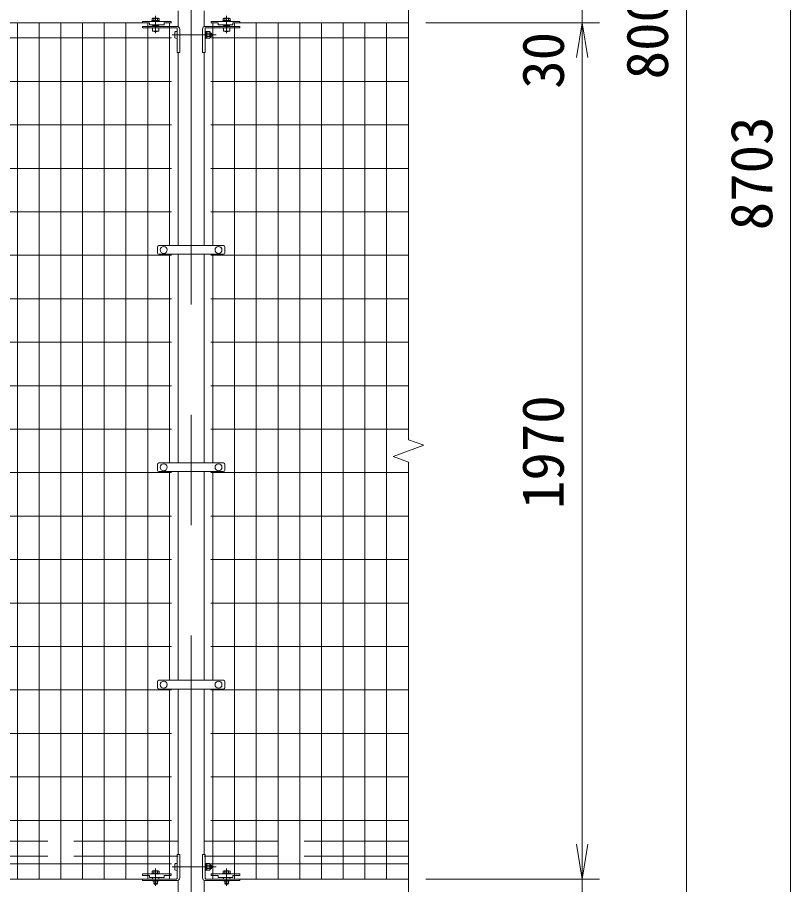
# Model space of a CAD drawing. Units: millimetres, scale not verified. Extents: x -8400 to 8400, y -5940 to 5940.
# Drawn here: x -5352 to -3572, y -1351 to 644 of the extents above; entities that cross this region are included whole.
import ezdxf
from ezdxf.enums import TextEntityAlignment as Align

# ---------------------------------------------------------------- set-up
doc = ezdxf.new("R2010")
doc.units = ezdxf.units.MM
doc.header["$LTSCALE"] = 40
doc.linetypes.add('DASHED', pattern=[7.5, 6, -1.5])
doc.linetypes.add('USER1', pattern=[50.8, 31.75, -6.35, 6.35, -6.35])
for name, color, linetype, lineweight in [('0-1_D-STR1', 1, 'Continuous', 18), ('0-2_D-BMK', 2, 'USER1', 13), ('0-3_D-STR3', 3, 'Continuous', 13), ('0-4_D-STR-DIM', 7, 'Continuous', 9), ('0-6_0', 7, 'Continuous', 9), ('0-7_D-STR2', 7, 'Continuous', 9)]:
    doc.layers.add(name, color=color, linetype=linetype, lineweight=lineweight)
doc.styles.add('ＭＳ ゴシック', font='')
doc.styles.get('ＭＳ ゴシック').set_extended_font_data('MS Gothic')

# ---------------------------------------------------------------- blocks, each defined once
blk = doc.blocks.new('_Open')
at = {"layer": '0-6_0'}
blk.add_line((-40, 6.67), (0, 0), dxfattribs=at)
blk.add_lwpolyline([(-40, -6.67), (0, 0), (-40, 0)], dxfattribs=at)

msp = doc.modelspace()

# ---------------------------------------------------------------- linework, layer by layer
at = {"layer": '0-1_D-STR1'}
for p, q in [((-4982.34, 658.93), (-4982.34, 622.94)), ((-4921.84, 622.94), (-4921.84, 658.93)), ((-4982.34, 563.28), (-4982.34, 119.03)), ((-4982.34, 563.28), (-4982.34, 119.03)), ((-4921.84, 119.03), (-4921.84, 563.28)), ((-4921.84, 119.03), (-4921.84, 563.28)), ((-4982.34, 99.03), (-4982.34, -380.97)), ((-4982.34, 99.03), (-4982.34, -380.97)), ((-4921.84, -380.97), (-4921.84, 99.03)), ((-4921.84, -380.97), (-4921.84, 99.03)), ((-4982.34, -400.97), (-4982.34, -880.97)), ((-4982.34, -400.97), (-4982.34, -880.97)), ((-4921.84, -880.97), (-4921.84, -400.97)), ((-4921.84, -880.97), (-4921.84, -400.97)), ((-4982.34, -900.97), (-4982.34, -1281.42)), ((-4982.34, -900.97), (-4982.34, -1281.42)), ((-4921.84, -1281.42), (-4921.84, -900.97)), ((-4921.84, -1281.42), (-4921.84, -900.97)), ((-4982.34, -1341.07), (-4982.34, -1377.06)), ((-4921.84, -1377.06), (-4921.84, -1341.07))]:
    msp.add_line(p, q, dxfattribs=at)
at = {"layer": '0-1_D-STR1', "linetype": 'DASHED'}
for p, q in [((-4982.34, -1251.22), (-6921.84, -1251.22)), ((-4452.09, -1251.22), (-4921.84, -1251.22)), ((-4982.34, -1285.22), (-6921.84, -1285.22)), ((-4452.09, -1285.22), (-4921.84, -1285.22))]:
    msp.add_line(p, q, dxfattribs=at)
at = {"layer": '0-2_D-BMK'}
for p, q in [((-4952.09, -4080.22), (-4952.09, 4646.78)), ((-5033.84, 647.78), (-5033.84, 607.78)), ((-4870.34, 647.78), (-4870.34, 607.78)), ((-5033.84, 626.45), (-5033.84, 610.32)), ((-4870.34, 626.15), (-4870.34, 610.32)), ((-4995.56, 603.78), (-4894.34, 603.78)), ((-5033.84, -1313.72), (-5033.84, -1353.72)), ((-4995.56, -1310.22), (-4894.34, -1310.22)), ((-4870.34, -1313.72), (-4870.34, -1353.72))]:
    msp.add_line(p, q, dxfattribs=at)
at = {"layer": '0-3_D-STR3'}
for p, q in [((-5041.94, 641.08), (-5041.94, 636.58)), ((-5027.61, 642.08), (-5039.95, 642.08)), ((-5037.89, 641.08), (-5037.89, 636.58)), ((-5029.79, 641.08), (-5029.79, 636.58)), ((-5025.74, 641.08), (-5025.74, 636.58)), ((-4878.44, 641.08), (-4878.44, 636.58)), ((-4876.57, 642.08), (-4864.23, 642.08)), ((-4874.39, 641.08), (-4874.39, 636.58)), ((-4866.29, 641.08), (-4866.29, 636.58)), ((-4862.24, 641.08), (-4862.24, 636.58)), ((-5063.84, 634.98), (-5063.84, 631.78)), ((-5063.84, 634.98), (-4998.34, 634.98)), ((-5048.09, 631.78), (-5063.84, 631.78)), ((-5063.84, 623.28), (-4984.34, 623.28)), ((-5048.09, 631.78), (-5048.09, 626.98)), ((-5014.09, 626.98), (-5048.09, 626.98)), ((-5042.34, 636.58), (-5025.34, 636.58)), ((-5042.34, 634.98), (-5042.34, 636.58)), ((-5025.34, 634.98), (-5042.34, 634.98)), ((-5025.74, 636.58), (-5041.94, 636.58)), ((-5041.34, 624.28), (-5041.34, 623.28)), ((-5040.84, 620.08), (-5040.84, 612.28)), ((-5037.84, 626.98), (-5037.84, 624.28)), ((-5029.84, 626.98), (-5029.84, 624.28)), ((-5026.84, 620.08), (-5026.84, 612.28)), ((-5025.34, 636.58), (-5025.34, 634.98)), ((-5014.09, 631.78), (-5014.09, 626.98)), ((-4998.34, 631.78), (-5014.09, 631.78)), ((-4998.34, 634.98), (-4998.34, 631.78)), ((-4984.55, 619.08), (-4984.55, 563.28)), ((-4840.34, 623.28), (-4919.84, 623.28)), ((-4919.63, 619.08), (-4919.63, 563.28)), ((-4905.84, 634.98), (-4905.84, 631.78)), ((-4840.34, 634.98), (-4905.84, 634.98)), ((-4905.84, 631.78), (-4890.09, 631.78)), ((-4890.09, 631.78), (-4890.09, 626.98)), ((-4890.09, 626.98), (-4856.09, 626.98)), ((-4861.84, 636.58), (-4878.84, 636.58)), ((-4878.84, 636.58), (-4878.84, 634.98)), ((-4878.84, 634.98), (-4861.84, 634.98)), ((-4878.44, 636.58), (-4862.24, 636.58)), ((-4877.34, 620.08), (-4877.34, 612.28)), ((-4874.34, 626.98), (-4874.34, 624.28)), ((-4866.34, 626.98), (-4866.34, 624.28)), ((-4863.34, 620.08), (-4863.34, 612.28)), ((-4862.84, 624.28), (-4862.84, 623.28)), ((-4861.84, 634.98), (-4861.84, 636.58)), ((-4856.09, 631.78), (-4856.09, 626.98)), ((-4856.09, 631.78), (-4840.34, 631.78)), ((-4840.34, 634.98), (-4840.34, 631.78)), ((-5040.84, 612.28), (-5026.84, 612.28)), ((-5037.16, 612.28), (-5037.16, 611.58)), ((-5030.12, 612.28), (-5030.52, 611.58)), ((-4989.35, 610.28), (-4989.35, 597.28)), ((-4984.55, 611.78), (-4984.55, 595.78)), ((-4978.34, 617.28), (-4978.34, 563.28)), ((-4925.84, 617.28), (-4925.84, 563.28)), ((-4919.63, 612.28), (-4919.63, 610.84)), ((-4919.13, 612.28), (-4919.63, 612.28)), ((-4919.63, 607.78), (-4918.83, 607.78)), ((-4919.63, 607.11), (-4918.83, 607.11)), ((-4919.63, 600.46), (-4918.83, 600.46)), ((-4919.63, 599.78), (-4918.83, 599.78)), ((-4919.44, 610.26), (-4918.72, 609.25)), ((-4919.13, 612.28), (-4919.13, 610.84)), ((-4919.03, 610.55), (-4918.62, 609.97)), ((-4918.83, 608.28), (-4918.44, 611.45)), ((-4918.83, 608.28), (-4918.83, 599.28)), ((-4918.83, 599.28), (-4918.44, 596.12)), ((-4916.67, 611.53), (-4918.34, 611.53)), ((-4916.63, 603.78), (-4916.63, 611.51)), ((-4909.83, 607.54), (-4916.63, 607.54)), ((-4916.63, 603.78), (-4916.63, 596.06)), ((-4909.83, 600.03), (-4916.63, 600.03)), ((-4916.53, 611.29), (-4916.57, 611.46)), ((-4909.83, 611.29), (-4916.53, 611.29)), ((-4907.33, 608.78), (-4907.33, 598.78)), ((-4907.33, 607.78), (-4905.55, 607.78)), ((-4907.33, 607.11), (-4905.23, 607.11)), ((-4907.33, 600.46), (-4905.23, 600.46)), ((-4907.33, 599.78), (-4905.55, 599.78)), ((-4905.55, 607.78), (-4905.55, 599.78)), ((-4863.34, 612.28), (-4877.34, 612.28)), ((-4873.66, 612.28), (-4873.66, 611.58)), ((-4866.62, 612.28), (-4867.02, 611.58)), ((-4919.63, 596.72), (-4919.63, 595.28)), ((-4919.44, 597.3), (-4918.72, 598.31)), ((-4919.03, 597.01), (-4918.62, 597.59)), ((-4916.69, 596.03), (-4918.34, 596.03)), ((-4909.83, 596.28), (-4916.53, 596.28)), ((-4984.55, 563.28), (-4978.34, 563.28)), ((-4919.63, 563.28), (-4925.84, 563.28)), ((-5029.59, 116.03), (-5029.59, 102.03)), ((-5026.59, 119.03), (-4877.59, 119.03)), ((-4874.59, 116.03), (-4874.59, 102.03)), ((-5026.59, 99.03), (-4877.59, 99.03)), ((-5029.59, -383.97), (-5029.59, -397.97)), ((-5026.59, -380.97), (-4877.59, -380.97)), ((-4874.59, -383.97), (-4874.59, -397.97)), ((-5026.59, -400.97), (-4877.59, -400.97)), ((-5029.59, -883.97), (-5029.59, -897.97)), ((-5026.59, -880.97), (-4877.59, -880.97)), ((-4874.59, -883.97), (-4874.59, -897.97)), ((-5026.59, -900.97), (-4877.59, -900.97)), ((-4984.55, -1281.42), (-4978.34, -1281.42)), ((-4984.55, -1337.22), (-4984.55, -1281.42)), ((-4978.34, -1335.42), (-4978.34, -1281.42)), ((-4925.84, -1335.42), (-4925.84, -1281.42)), ((-4919.63, -1281.42), (-4925.84, -1281.42)), ((-4919.63, -1337.22), (-4919.63, -1281.42)), ((-4989.35, -1303.72), (-4989.35, -1316.72)), ((-4984.55, -1302.22), (-4984.55, -1318.22)), ((-4919.63, -1301.72), (-4919.63, -1303.16)), ((-4919.13, -1301.72), (-4919.63, -1301.72)), ((-4919.63, -1306.22), (-4918.83, -1306.22)), ((-4919.63, -1306.89), (-4918.83, -1306.89)), ((-4919.63, -1313.54), (-4918.83, -1313.54)), ((-4919.63, -1314.22), (-4918.83, -1314.22)), ((-4919.44, -1303.74), (-4918.72, -1304.75)), ((-4919.44, -1316.7), (-4918.72, -1315.69)), ((-4919.13, -1301.72), (-4919.13, -1303.16)), ((-4919.03, -1303.45), (-4918.62, -1304.03)), ((-4919.03, -1316.99), (-4918.62, -1316.41)), ((-4918.83, -1305.72), (-4918.44, -1302.55)), ((-4918.83, -1305.72), (-4918.83, -1314.72)), ((-4918.83, -1314.72), (-4918.44, -1317.88)), ((-4916.67, -1302.47), (-4918.34, -1302.47)), ((-4916.63, -1310.22), (-4916.63, -1302.49)), ((-4909.83, -1306.46), (-4916.63, -1306.46)), ((-4916.63, -1310.22), (-4916.63, -1317.94)), ((-4909.83, -1313.97), (-4916.63, -1313.97)), ((-4916.53, -1302.71), (-4916.57, -1302.54)), ((-4909.83, -1302.71), (-4916.53, -1302.71)), ((-4907.33, -1305.22), (-4907.33, -1315.22)), ((-4907.33, -1306.22), (-4905.55, -1306.22)), ((-4907.33, -1306.89), (-4905.23, -1306.89)), ((-4907.33, -1313.54), (-4905.23, -1313.54)), ((-4907.33, -1314.22), (-4905.55, -1314.22)), ((-4905.55, -1306.22), (-4905.55, -1314.22)), ((-5063.84, -1326.52), (-5063.84, -1329.72)), ((-5063.84, -1326.52), (-4998.34, -1326.52)), ((-5048.09, -1329.72), (-5063.84, -1329.72)), ((-5048.09, -1329.72), (-5048.09, -1334.52)), ((-5014.09, -1334.52), (-5048.09, -1334.52)), ((-5042.34, -1324.92), (-5025.34, -1324.92)), ((-5042.34, -1326.52), (-5042.34, -1324.92)), ((-5025.34, -1326.52), (-5042.34, -1326.52)), ((-5041.94, -1320.42), (-5041.94, -1324.92)), ((-5025.74, -1324.92), (-5041.94, -1324.92)), ((-5040.84, -1338.22), (-5040.84, -1334.52)), ((-5027.61, -1319.42), (-5039.95, -1319.42)), ((-5037.89, -1320.42), (-5037.89, -1324.92)), ((-5029.79, -1320.42), (-5029.79, -1324.92)), ((-5026.84, -1338.22), (-5026.84, -1334.52)), ((-5025.74, -1320.42), (-5025.74, -1324.92)), ((-5025.34, -1324.92), (-5025.34, -1326.52)), ((-5014.09, -1329.72), (-5014.09, -1334.52)), ((-4998.34, -1329.72), (-5014.09, -1329.72)), ((-4998.34, -1326.52), (-4998.34, -1329.72)), ((-4919.63, -1317.28), (-4919.63, -1318.72)), ((-4916.69, -1317.97), (-4918.34, -1317.97)), ((-4909.83, -1317.72), (-4916.53, -1317.72)), ((-4905.84, -1326.52), (-4905.84, -1329.72)), ((-4840.34, -1326.52), (-4905.84, -1326.52)), ((-4905.84, -1329.72), (-4890.09, -1329.72)), ((-4890.09, -1329.72), (-4890.09, -1334.52)), ((-4890.09, -1334.52), (-4856.09, -1334.52)), ((-4861.84, -1324.92), (-4878.84, -1324.92)), ((-4878.84, -1324.92), (-4878.84, -1326.52)), ((-4878.84, -1326.52), (-4861.84, -1326.52)), ((-4878.44, -1320.42), (-4878.44, -1324.92)), ((-4878.44, -1324.92), (-4862.24, -1324.92)), ((-4877.34, -1338.22), (-4877.34, -1334.52)), ((-4876.57, -1319.42), (-4864.23, -1319.42)), ((-4874.39, -1320.42), (-4874.39, -1324.92)), ((-4866.29, -1320.42), (-4866.29, -1324.92)), ((-4863.34, -1338.22), (-4863.34, -1334.52)), ((-4862.24, -1320.42), (-4862.24, -1324.92)), ((-4861.84, -1326.52), (-4861.84, -1324.92)), ((-4856.09, -1329.72), (-4856.09, -1334.52)), ((-4856.09, -1329.72), (-4840.34, -1329.72)), ((-4840.34, -1326.52), (-4840.34, -1329.72)), ((-5063.84, -1341.42), (-4984.34, -1341.42)), ((-5041.34, -1342.42), (-5041.34, -1341.42)), ((-5037.84, -1342.42), (-5037.84, -1348.72)), ((-5029.84, -1348.72), (-5037.84, -1348.72)), ((-5037.16, -1349.92), (-5037.84, -1348.72)), ((-5029.84, -1348.72), (-5037.84, -1348.72)), ((-5037.16, -1349.92), (-5037.84, -1348.72)), ((-5037.16, -1342.42), (-5037.16, -1349.92)), ((-5030.52, -1349.92), (-5037.16, -1349.92)), ((-5030.52, -1349.92), (-5037.16, -1349.92)), ((-5030.52, -1342.42), (-5030.52, -1349.92)), ((-5029.84, -1348.72), (-5030.52, -1349.92)), ((-5029.84, -1348.72), (-5030.52, -1349.92)), ((-5029.84, -1342.42), (-5029.84, -1348.72)), ((-4840.34, -1341.42), (-4919.84, -1341.42)), ((-4874.34, -1342.42), (-4874.34, -1348.72)), ((-4874.34, -1348.72), (-4866.34, -1348.72)), ((-4874.34, -1348.72), (-4873.66, -1349.92)), ((-4874.34, -1348.72), (-4866.34, -1348.72)), ((-4874.34, -1348.72), (-4873.66, -1349.92)), ((-4873.66, -1342.42), (-4873.66, -1349.92)), ((-4873.66, -1349.92), (-4867.02, -1349.92)), ((-4873.66, -1349.92), (-4867.02, -1349.92)), ((-4867.02, -1342.42), (-4867.02, -1349.92)), ((-4867.02, -1349.92), (-4866.34, -1348.72)), ((-4867.02, -1349.92), (-4866.34, -1348.72)), ((-4866.34, -1342.42), (-4866.34, -1348.72)), ((-4862.84, -1342.42), (-4862.84, -1341.42))]:
    msp.add_line(p, q, dxfattribs=at)
for points in [[(-5063.84, 623.28), (-5063.84, 620.08), (-4985.55, 620.08)], [(-5041.34, 624.28), (-5026.34, 624.28), (-5026.34, 623.28)], [(-4840.34, 623.28), (-4840.34, 620.08), (-4918.63, 620.08)], [(-4862.84, 624.28), (-4877.84, 624.28), (-4877.84, 623.28)], [(-5030.52, 612.28), (-5030.52, 611.58), (-5037.16, 611.58), (-5037.56, 612.28)], [(-4867.02, 612.28), (-4867.02, 611.58), (-4873.66, 611.58), (-4874.06, 612.28)], [(-4919.13, 596.72), (-4919.13, 595.28), (-4919.63, 595.28)], [(-4919.13, -1317.28), (-4919.13, -1318.72), (-4919.63, -1318.72)], [(-5063.84, -1341.42), (-5063.84, -1338.22), (-4985.55, -1338.22)], [(-5041.34, -1342.42), (-5026.34, -1342.42), (-5026.34, -1341.42)], [(-4840.34, -1341.42), (-4840.34, -1338.22), (-4918.63, -1338.22)], [(-4862.84, -1342.42), (-4877.84, -1342.42), (-4877.84, -1341.42)]]:
    msp.add_lwpolyline(points, dxfattribs=at)
for centre in [(-5015.09, 109.03), (-4889.09, 109.03), (-5015.09, -390.97), (-4889.09, -390.97), (-5015.09, -890.97), (-4889.09, -890.97)]:
    msp.add_circle(centre, 8, dxfattribs=at)
for centre, radius, start, end in [((-5039.92, 639.53), 2.55, 37.42505, 142.57495), ((-5033.84, 633.38), 8.7, 62.26063, 117.73937), ((-5027.77, 639.55), 2.54, 37.21089, 142.78911), ((-4876.42, 639.55), 2.54, 37.21089, 142.78911), ((-4870.34, 633.38), 8.7, 62.26063, 117.73937), ((-4864.27, 639.53), 2.55, 37.42505, 142.57495), ((-4985.55, 619.08), 1, 0, 90), ((-4984.34, 617.28), 6, 0, 90), ((-4919.84, 617.28), 6, 90, 180), ((-4918.63, 619.08), 1, 90, 180), ((-4918.63, 610.84), 1, 180, 215.53768), ((-4918.63, 610.84), 0.5, 180, 215.53768), ((-4919.13, 608.96), 0.5, 33.43373, 35.53768), ((-4918.34, 611.43), 0.1, 90, 173), ((-4916.67, 611.43), 0.1, 15, 90), ((-4921.51, 609.41), 5.32, 339.37322, 22.7756), ((-4921.51, 598.16), 5.32, 337.2244, 20.62678), ((-4937.38, 603.78), 21.19, 0, 10.20031), ((-4937.38, 603.78), 21.19, 349.79969, 0), ((-4910.85, 609.41), 2.13, 298.45309, 61.54691), ((-4915.59, 603.78), 6.87, 0, 33.09348), ((-4915.59, 603.78), 6.87, 326.90652, 0), ((-4910.85, 598.15), 2.13, 298.45309, 61.54691), ((-4914.1, 604.53), 8, 32.13463, 57.68315), ((-4914.1, 603.04), 8, 302.31685, 327.86537), ((-4913.05, 603.78), 8.5, 331.92751, 28.07249), ((-4918.63, 596.72), 1, 144.46232, 180), ((-4918.63, 596.72), 0.5, 144.46232, 180), ((-4919.13, 598.6), 0.5, 324.46232, 326.56627), ((-4918.34, 596.13), 0.1, 187, 270), ((-4916.69, 596.13), 0.1, 270, 337.2244), ((-5026.59, 116.03), 3, 90, 180), ((-5026.59, 102.03), 3, 180, 270), ((-4877.59, 116.03), 3, 0, 90), ((-4877.59, 102.03), 3, 270, 0), ((-5026.59, -383.97), 3, 90, 180), ((-5026.59, -397.97), 3, 180, 270), ((-4877.59, -383.97), 3, 0, 90), ((-4877.59, -397.97), 3, 270, 0), ((-5026.59, -883.97), 3, 90, 180), ((-4877.59, -883.97), 3, 0, 90), ((-5026.59, -897.97), 3, 180, 270), ((-4877.59, -897.97), 3, 270, 0), ((-4918.63, -1303.16), 1, 180, 215.53768), ((-4918.63, -1317.28), 1, 144.46232, 180), ((-4918.63, -1303.16), 0.5, 180, 215.53768), ((-4919.13, -1305.04), 0.5, 33.43373, 35.53768), ((-4919.13, -1315.4), 0.5, 324.46232, 326.56627), ((-4918.34, -1302.57), 0.1, 90, 173), ((-4916.67, -1302.57), 0.1, 15, 90), ((-4921.51, -1304.59), 5.32, 339.37322, 22.7756), ((-4921.51, -1315.84), 5.32, 337.2244, 20.62678), ((-4937.38, -1310.22), 21.19, 0, 10.20031), ((-4937.38, -1310.22), 21.19, 349.79969, 0), ((-4910.85, -1304.59), 2.13, 298.45309, 61.54691), ((-4915.59, -1310.22), 6.87, 0, 33.09348), ((-4915.59, -1310.22), 6.87, 326.90652, 0), ((-4910.85, -1315.85), 2.13, 298.45309, 61.54691), ((-4914.1, -1309.47), 8, 32.13463, 57.68315), ((-4914.1, -1310.96), 8, 302.31685, 327.86537), ((-4913.05, -1310.22), 8.5, 331.92751, 28.07249), ((-5039.92, -1321.97), 2.55, 37.42505, 142.57495), ((-5033.84, -1328.12), 8.7, 62.26063, 117.73937), ((-5027.77, -1321.95), 2.54, 37.21089, 142.78911), ((-4984.34, -1335.42), 6, 270, 0), ((-4919.84, -1335.42), 6, 180, 270), ((-4918.63, -1317.28), 0.5, 144.46232, 180), ((-4918.34, -1317.87), 0.1, 187, 270), ((-4916.69, -1317.87), 0.1, 270, 337.2244), ((-4876.42, -1321.95), 2.54, 37.21089, 142.78911), ((-4870.34, -1328.12), 8.7, 62.26063, 117.73937), ((-4864.27, -1321.97), 2.55, 37.42505, 142.57495), ((-4985.55, -1337.22), 1, 270, 0), ((-4918.63, -1337.22), 1, 180, 270)]:
    msp.add_arc(centre, radius, start, end, dxfattribs=at)
for centre, start_param, end_param in [((-4984.55, 610.28), 1.5707963, 3.1415927), ((-4984.55, 597.28), 3.1415927, 4.712389), ((-4984.55, -1303.72), 1.5707963, 3.1415927), ((-4984.55, -1316.72), 3.1415927, 4.712389)]:
    msp.add_ellipse(centre, major_axis=(4.8, 0), ratio=0.3125, start_param=start_param, end_param=end_param, dxfattribs=at)
at = {"layer": '0-4_D-STR-DIM'}
for p, q in [((-3812.09, 4551.78), (-3812.09, -3288.22)), ((-3572.09, -3988.22), (-3572.09, 4554.78)), ((-4452.09, -327.56), (-4452.09, 1621.13)), ((-4052.09, 631.78), (-4052.09, 661.78)), ((-4412.09, 631.78), (-4012.09, 631.78)), ((-4412.09, 631.78), (-4012.09, 631.78)), ((-4052.09, 551.78), (-4052.09, 471.78)), ((-4052.09, 551.78), (-4052.09, -1258.22)), ((-4416.85, -340.39), (-4452.09, -327.56)), ((-4487.33, -366.04), (-4416.85, -340.39)), ((-4452.09, -378.87), (-4487.33, -366.04)), ((-4452.09, -2327.56), (-4452.09, -378.87)), ((-4052.09, -1258.22), (-4052.09, -1178.22)), ((-4412.09, -1338.22), (-4012.09, -1338.22)), ((-4412.09, -1338.22), (-4012.09, -1338.22)), ((-4052.09, -1368.22), (-4052.09, -1338.22))]:
    msp.add_line(p, q, dxfattribs=at)
at = {"layer": '0-7_D-STR2'}
for p, q in [((-5048.09, 631.78), (-6856.09, 631.78)), ((-5352.09, -1338.22), (-5352.09, 631.78)), ((-5302.09, -1338.22), (-5302.09, 631.78)), ((-5252.09, -1338.22), (-5252.09, 631.78)), ((-5202.09, -1338.22), (-5202.09, 631.78)), ((-5152.09, -1338.22), (-5152.09, 631.78)), ((-5102.09, -1338.22), (-5102.09, 631.78)), ((-5052.09, -1338.22), (-5052.09, 631.78)), ((-4997.09, 631.78), (-5011.49, 631.78)), ((-5002.09, 119.03), (-5002.09, 631.78)), ((-4907.09, 631.78), (-4892.69, 631.78)), ((-4902.09, 119.03), (-4902.09, 631.78)), ((-4856.09, 631.78), (-4452.09, 631.78)), ((-4852.09, -1338.22), (-4852.09, 631.78)), ((-4802.09, -1338.22), (-4802.09, 631.78)), ((-4752.09, -1338.22), (-4752.09, 631.78)), ((-4702.09, -1338.22), (-4702.09, 631.78)), ((-4652.09, -1338.22), (-4652.09, 631.78)), ((-4602.09, -1338.22), (-4602.09, 631.78)), ((-4552.09, -1338.22), (-4552.09, 631.78)), ((-4502.09, -1338.22), (-4502.09, 631.78)), ((-4997.09, 596.78), (-6907.09, 596.78)), ((-4907.09, 596.78), (-4452.09, 596.78)), ((-4997.09, 496.78), (-6907.09, 496.78)), ((-4907.09, 496.78), (-4452.09, 496.78)), ((-4997.09, 396.78), (-6907.09, 396.78)), ((-4907.09, 396.78), (-4452.09, 396.78)), ((-4997.09, 296.78), (-6907.09, 296.78)), ((-4907.09, 296.78), (-4452.09, 296.78)), ((-4997.09, 196.78), (-6907.09, 196.78)), ((-4907.09, 196.78), (-4452.09, 196.78)), ((-4997.09, 96.78), (-6907.09, 96.78)), ((-5002.09, -380.97), (-5002.09, 99.03)), ((-4907.09, 96.78), (-4452.09, 96.78)), ((-4902.09, -380.97), (-4902.09, 99.03)), ((-4997.09, -3.22), (-6907.09, -3.22)), ((-4907.09, -3.22), (-4452.09, -3.22)), ((-4997.09, -103.22), (-6907.09, -103.22)), ((-4907.09, -103.22), (-4452.09, -103.22)), ((-4997.09, -203.22), (-6907.09, -203.22)), ((-4907.09, -203.22), (-4452.09, -203.22)), ((-4997.09, -303.22), (-6907.09, -303.22)), ((-4907.09, -303.22), (-4452.09, -303.22)), ((-4997.09, -403.22), (-6907.09, -403.22)), ((-5002.09, -880.97), (-5002.09, -400.97)), ((-4907.09, -403.22), (-4452.09, -403.22)), ((-4902.09, -880.97), (-4902.09, -400.97)), ((-4997.09, -503.22), (-6907.09, -503.22)), ((-4907.09, -503.22), (-4452.09, -503.22)), ((-4997.09, -603.22), (-6907.09, -603.22)), ((-4907.09, -603.22), (-4452.09, -603.22)), ((-4997.09, -703.22), (-6907.09, -703.22)), ((-4907.09, -703.22), (-4452.09, -703.22)), ((-4997.09, -803.22), (-6907.09, -803.22)), ((-4907.09, -803.22), (-4452.09, -803.22)), ((-4997.09, -903.22), (-6907.09, -903.22)), ((-5002.09, -1338.22), (-5002.09, -900.97)), ((-4907.09, -903.22), (-4452.09, -903.22)), ((-4902.09, -1338.22), (-4902.09, -900.97)), ((-4997.09, -1003.22), (-6907.09, -1003.22)), ((-4907.09, -1003.22), (-4452.09, -1003.22)), ((-4997.09, -1103.22), (-6907.09, -1103.22)), ((-4907.09, -1103.22), (-4452.09, -1103.22)), ((-4997.09, -1203.22), (-6907.09, -1203.22)), ((-4907.09, -1203.22), (-4452.09, -1203.22)), ((-4997.09, -1303.22), (-6907.09, -1303.22)), ((-4907.09, -1303.22), (-4452.09, -1303.22)), ((-4997.09, -1338.22), (-6907.09, -1338.22)), ((-4907.09, -1338.22), (-4452.09, -1338.22))]:
    msp.add_line(p, q, dxfattribs=at)

# ---------------------------------------------------------------- block references
at = {"layer": '0-4_D-STR-DIM', "xscale": 2, "yscale": 2}
for p, rotation in [((-4052.09, 631.78), 90), ((-4052.09, 631.78), 90), ((-4052.09, -1338.22), 270), ((-4052.09, -1338.22), 270)]:
    msp.add_blockref('_Open', p, dxfattribs=dict(at, rotation=rotation))

# ---------------------------------------------------------------- texts
at = {"layer": '0-4_D-STR-DIM', "style": 'ＭＳ ゴシック'}
for s, p in [('8000', (-3825.59, 501.53)), ('30', (-4065.2, 479.84)), ('8703', (-3585.59, 154.33)), ('1970', (-4065.59, -487.02))]:
    msp.add_text(s, height=96.19, rotation=90, dxfattribs=at).set_placement(p, align=Align.BOTTOM_LEFT)

doc.saveas('drawing.dxf')
